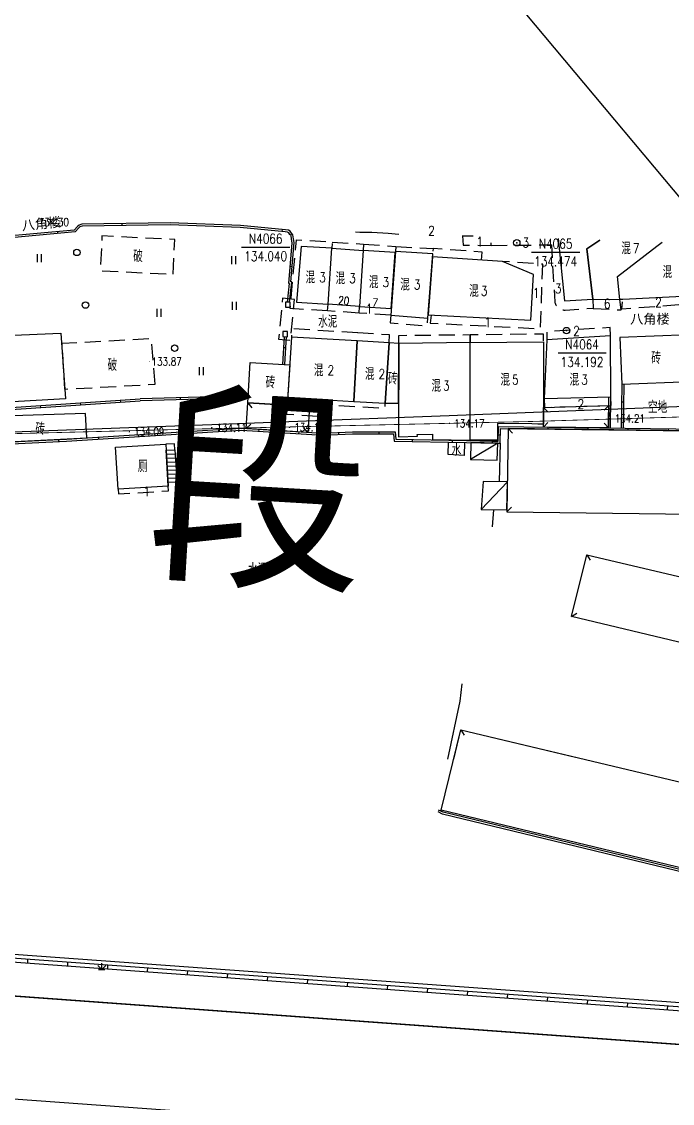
# Model space of a CAD drawing. Extents: x 529262 to 576451, y 2694391 to 2717535.
# Drawn here: x 566188.9 to 566270, y 2710124 to 2710259 of the extents above; entities that cross this region are included whole.
import ezdxf
from ezdxf.enums import TextEntityAlignment as Align
from ezdxf.xclip import XClip

# ---------------------------------------------------------------- set-up
doc = ezdxf.new("R2010")
doc.units = 0
doc.header["$XCLIPFRAME"] = 0
doc.linetypes.add('X5', pattern=[3, 2, -1])
for name, color, linetype in [('a红线图', 1, 'Continuous'), ('DLDW', 8, 'Continuous'), ('DLSS', 4, 'Continuous'), ('DMTZ', 8, 'Continuous'), ('GCD', 8, 'Continuous'), ('JMD', 8, 'Continuous'), ('KZD', 8, 'Continuous'), ('PP-COM', 7, 'Continuous'), ('RD-中线', 40, 'Continuous'), ('RD-红线', 7, 'Continuous'), ('ZBTZ', 8, 'Continuous'), ('ZJ', 7, 'Continuous'), ('污水管径标注_W10-', 202, 'Continuous'), ('路名', 7, 'Continuous')]:
    doc.layers.add(name, color=color, linetype=linetype)
doc.styles.add('HZ', font='rs.shx', dxfattribs={"width": 0.8, "bigfont": 'hztxt.shx'})
doc.styles.add('romanc', font='romanc.shx', dxfattribs={"width": 0.8})
doc.styles.add('宋体', font='', dxfattribs={"width": 0.75})
doc.styles.add('等线体', font='simhei.ttf')
doc.styles.get('宋体').set_extended_font_data('SimSun')
doc.linetypes.add('10421', pattern='A,2,[150,AAA.SHX,S=0.5,R=0,X=0,Y=0.5],1e-11', length=2)
doc.linetypes.add('10422', pattern='A,0.75,[150,AAA.SHX,S=0.5,R=0,X=0,Y=0.5],1.5,[177,AAA.SHX,S=1,R=0,X=0,Y=0.4],0.75', length=3)

# ---------------------------------------------------------------- blocks, each defined once
blk = doc.blocks.new('A$C19FD0107')
at = {"layer": 'RD-中线', "color": 8, "linetype": 'Continuous', "flags": 128}
for points in [[(-4915.64, 15741.63), (-4680.01, 15724.54, -0.06919), (-4464.53, 15678.48), (-4107.28, 15548.59, 0.074087), (-4020.64, 15530.95), (-3764.95, 15517.41)], [(-4490.73, 14139.44, 0), (-4490.29, 14139.42)], [(-3818.25, 14086.17, 0), (-3817.74, 14086.17)]]:
    blk.add_lwpolyline(points, format="xyb", dxfattribs=at)
at = {"layer": 'RD-红线', "color": 8}
blk.add_lwpolyline([(-4650.3, 15753.99), (-4675.61, 15784.64), (-4697.86, 15811.6, 0.001837), (-4699.2, 15813.21), (-4838.21, 15979.12)], format="xyb", dxfattribs=at)
at = {"layer": 'RD-红线', "color": 8, "flags": 128}
blk.add_lwpolyline([(-5250.33, 15783.95), (-4657.05, 15740.92)], dxfattribs=at)
blk = doc.blocks.new('GC200')
at = {"linetype": 'Continuous', "const_width": 0.2, "flags": 128}
blk.add_lwpolyline([(-0.1, 0, 1), (0.1, 0, 1)], format="xyb", close=True, dxfattribs=at)
blk = doc.blocks.new('gc121')
at = {"color": 8}
for p, q in [((-0.5, -1), (-0.5, 1)), ((0.5, -1), (0.5, 1))]:
    blk.add_line(p, q, dxfattribs=at)
blk = doc.blocks.new('gc122')
at = {"color": 8}
blk.add_circle((0, 0), 0.8, dxfattribs=at)
blk = doc.blocks.new('gc117')
at = {"color": 8}
blk.add_circle((0, 0), 0.8, dxfattribs=at)
blk.add_point((0, 0), dxfattribs=at)
blk = doc.blocks.new('gc124')
at = {"color": 8}
for p, q in [((-1, 1), (0, 0)), ((-0.8, 0), (0.8, 0)), ((0, 0), (0, 1.6)), ((0, 0), (1, 1))]:
    blk.add_line(p, q, dxfattribs=at)

msp = doc.modelspace()

# ---------------------------------------------------------------- linework, layer by layer
at = {"layer": 'a红线图', "color": 8, "linetype": 'Continuous', "lineweight": 0, "const_width": 0.1, "elevation": 1, "flags": 128}
msp.add_lwpolyline([(566172.43, 2710207.167), (566212.383, 2710208.175), (566252.319, 2710209.071), (566279.215, 2710209.883), (566301.016, 2710211.706), (566331.862, 2710207.632), (566348.314, 2710205.46), (566371.373, 2710199.816), (566398.459, 2710193.891), (566418.491, 2710205.643), (566445.047, 2710194.234), (566481.463, 2710178.052), (566517.661, 2710160.821), (566553.685, 2710143.725), (566589.853, 2710126.301), (566661.288, 2710090.646), (566696.597, 2710071.626), (566725.76, 2710055.912)], dxfattribs=at)
msp.add_lwpolyline([(566172.43, 2710207.167), (566212.383, 2710208.175), (566252.319, 2710209.071), (566279.215, 2710209.883), (566301.016, 2710211.706), (566331.862, 2710207.632), (566348.314, 2710205.46), (566371.373, 2710199.816), (566398.459, 2710193.891), (566418.491, 2710205.643), (566445.047, 2710194.234), (566481.463, 2710178.052), (566517.661, 2710160.821), (566553.685, 2710143.725), (566589.853, 2710126.301), (566661.288, 2710090.646), (566696.597, 2710071.626), (566725.76, 2710055.912)], dxfattribs=at)
at = {"layer": 'DLDW', "color": 252, "linetype": 'Continuous', "elevation": 135.007, "flags": 128}
msp.add_lwpolyline([(566200.933, 2710200.649), (566200.589, 2710205.873), (566206.848, 2710206.239), (566207.153, 2710201.013)], close=True, dxfattribs=at)
at = {"layer": 'DLDW', "color": 252, "linetype": '10421', "elevation": 134.461, "flags": 128}
msp.add_lwpolyline([(566242.063, 2710204.94), (566242.093, 2710206.488), (566244.105, 2710206.449), (566244.074, 2710204.834)], close=True, dxfattribs=at)
at = {"layer": 'DLSS', "linetype": 'Continuous', "const_width": 0.175, "elevation": 135.402, "flags": 128}
msp.add_lwpolyline([(566091.013, 2710144.453), (566296.997, 2710129.457)], dxfattribs=at)
at = {"layer": 'DMTZ', "linetype": '10422', "flags": 128}
for points, elevation in [([(566231.048, 2710232.667), (566230.519, 2710232.703)], 134.068), ([(566235.902, 2710232.399), (566234.599, 2710232.535), (566232.56, 2710232.632), (566231.048, 2710232.667)], 134.579), ([(566248.571, 2710206.374), (566248.438, 2710201.557)], 134.631), ([(566247.707, 2710198.068), (566247.549, 2710195.917)], 134.516), ([(566243.761, 2710176.362), (566243.515, 2710174.175), (566241.995, 2710166.954)], 134.119)]:
    msp.add_lwpolyline(points, dxfattribs=dict(at, elevation=elevation))
at = {"layer": 'JMD', "linetype": 'Continuous'}
for p, q in [((566201.386, 2710233.761, 134.053), (566201.39, 2710233.511, 134.053)), ((566193.333, 2710232.765), (566193.356, 2710232.516)), ((566221.355, 2710233.031, 134.053), (566221.331, 2710232.782, 134.053)), ((566222.619, 2710228.379, 134.012), (566222.37, 2710228.401, 134.012)), ((566221.832, 2710218.26, 133.891), (566221.582, 2710218.276, 133.891)), ((566213.652, 2710212.176), (566213.659, 2710211.926)), ((566191.255, 2710210.824), (566191.238, 2710211.073)), ((566196.244, 2710211.159), (566196.227, 2710211.408)), ((566201.233, 2710211.494), (566201.216, 2710211.743)), ((566208.654, 2710212.041), (566208.661, 2710211.791)), ((566217.073, 2710211.381), (566217.604, 2710210.783)), ((566224.761, 2710210.928), (566224.163, 2710210.398)), ((566253.945, 2710210.826), (566254.518, 2710210.268)), ((566262.107, 2710211.05), (566261.545, 2710210.48)), ((566263.702, 2710211.539, 134.223), (566263.952, 2710211.536, 134.223)), ((566262.351, 2710210.605, 139.568), (566262.101, 2710210.608, 139.568)), ((566216.878, 2710208.19), (566217.477, 2710208.72)), ((566224.565, 2710207.72), (566224.035, 2710208.319)), ((566249.533, 2710208.187), (566250.092, 2710207.614)), ((566253.941, 2710208.381), (566254.51, 2710208.943)), ((566254.533, 2710208.124), (566254.536, 2710208.374)), ((566259.533, 2710208.061), (566259.536, 2710208.311)), ((566262.072, 2710208.279), (566261.513, 2710208.852)), ((566264.532, 2710207.998), (566264.535, 2710208.248)), ((566269.532, 2710207.935), (566269.535, 2710208.185)), ((566193.517, 2710206.563, 135.131), (566193.505, 2710206.813, 135.131)), ((566198.508, 2710206.867, 135.131), (566198.492, 2710207.116, 135.131)), ((566203.498, 2710207.184, 135.131), (566203.482, 2710207.434, 135.131)), ((566208.488, 2710207.502, 135.131), (566208.472, 2710207.751, 135.131)), ((566213.478, 2710207.814, 135.131), (566213.464, 2710208.064, 135.131)), ((566218.469, 2710207.842, 135.131), (566218.485, 2710208.091, 135.131)), ((566223.46, 2710207.537, 135.131), (566223.475, 2710207.786, 135.131)), ((566228.453, 2710207.443, 135.131), (566228.442, 2710207.693, 135.131)), ((566233.451, 2710207.532, 135.131), (566233.45, 2710207.782, 135.131)), ((566237.607, 2710206.574, 135.131), (566237.612, 2710206.824, 135.131)), ((566248.583, 2710207.363, 135.131), (566248.333, 2710207.366, 135.131)), ((566206.892, 2710205.483), (566207.99, 2710205.547)), ((566207.153, 2710201.013), (566206.892, 2710205.483)), ((566207.99, 2710205.547), (566208.251, 2710201.077)), ((566242.606, 2710206.478, 135.131), (566242.611, 2710206.728, 135.131)), ((566248.281, 2710206.375, 134.677), (566244.84, 2710204.339)), ((566247.605, 2710206.381, 135.131), (566247.61, 2710206.631, 135.131)), ((566206.921, 2710204.984), (566208.019, 2710205.048)), ((566206.95, 2710204.485), (566208.048, 2710204.549)), ((566206.979, 2710203.986), (566208.078, 2710204.05)), ((566207.009, 2710203.487), (566208.107, 2710203.551)), ((566207.038, 2710202.987), (566208.136, 2710203.052)), ((566207.067, 2710202.488), (566208.165, 2710202.552)), ((566207.096, 2710201.989), (566208.194, 2710202.053)), ((566207.125, 2710201.49), (566208.223, 2710201.554)), ((566249.45, 2710201.544), (566246.184, 2710198.087)), ((566249.403, 2710197.815), (566249.975, 2710198.374)), ((566259.364, 2710192.447), (566259.78, 2710191.764)), ((566257.441, 2710184.734), (566258.124, 2710185.149)), ((566243.641, 2710170.612), (566244.059, 2710169.93)), ((566189.63, 2710141.532), (566189.666, 2710142.031)), ((566194.616, 2710141.168), (566194.653, 2710141.667)), ((566199.603, 2710140.804), (566199.639, 2710141.302)), ((566204.59, 2710140.439), (566204.626, 2710140.938)), ((566209.576, 2710140.075), (566209.613, 2710140.573)), ((566214.563, 2710139.71), (566214.599, 2710140.209)), ((566219.55, 2710139.346), (566219.586, 2710139.844)), ((566224.536, 2710138.981), (566224.573, 2710139.48)), ((566229.523, 2710138.617), (566229.56, 2710139.115)), ((566234.51, 2710138.252), (566234.546, 2710138.751)), ((566239.497, 2710137.888), (566239.533, 2710138.386)), ((566244.483, 2710137.523), (566244.52, 2710138.022)), ((566249.47, 2710137.159), (566249.506, 2710137.657)), ((566254.457, 2710136.794), (566254.493, 2710137.293)), ((566259.443, 2710136.43), (566259.48, 2710136.928)), ((566264.43, 2710136.065), (566264.466, 2710136.564)), ((566269.417, 2710135.701), (566269.453, 2710136.199))]:
    msp.add_line(p, q, dxfattribs=at)
at = {"layer": 'JMD', "linetype": 'Continuous', "flags": 128}
for points, elevation in [([(566222.884, 2710231.388), (566222.796, 2710231.867), (566222.705, 2710232.372), (566222.537, 2710232.578), (566222.359, 2710232.797), (566222.141, 2710232.929), (566221.771, 2710232.991), (566216.151, 2710233.527), (566207.408, 2710233.87), (566196.387, 2710233.671)], 134.053), ([(566222.632, 2710231.376), (566222.55, 2710231.822), (566222.47, 2710232.264), (566222.343, 2710232.42), (566222.192, 2710232.606), (566222.052, 2710232.691), (566221.738, 2710232.743), (566216.134, 2710233.278), (566207.405, 2710233.62), (566196.424, 2710233.422)], 134.053), ([(566222.038, 2710223.968), (566222.287, 2710226.278), (566222.185, 2710226.289), (566222.632, 2710231.376)], 134.012), ([(566222.289, 2710223.966), (566222.562, 2710226.5), (566222.455, 2710226.512), (566222.884, 2710231.388)], 134.012), ([(566243.857, 2710232.27), (566243.857, 2710232.25), (566245.173, 2710232.228)], 134.652), ([(566255.804, 2710231.882), (566256.591, 2710224.131), (566260.121, 2710224.353), (566259.383, 2710230.601), (566260.968, 2710231.715)], 134.819), ([(566260.968, 2710231.715), (566259.383, 2710230.601), (566260.121, 2710224.353), (566263.486, 2710224.279), (566263.196, 2710227.174), (566268.11, 2710230.942), (566268.78, 2710231.461)], 134.819), ([(566274.385, 2710231.279), (566277.153, 2710228.007), (566272.901, 2710224.736), (566263.848, 2710224.301), (566263.486, 2710224.279), (566263.196, 2710227.174), (566268.11, 2710230.942), (566268.78, 2710231.461)], 134.702), ([(566221.445, 2710216.182), (566221.672, 2710219.659)], 133.891), ([(566221.695, 2710216.165), (566221.923, 2710219.656)], 133.891), ([(566263.729, 2710213.726), (566263.661, 2710208.259)], 134.223), ([(566263.98, 2710213.736), (566263.911, 2710208.256)], 134.223), ([(566262.072, 2710208.279), (566262.121, 2710212.151)], 139.568), ([(566262.322, 2710208.276), (566262.371, 2710212.158)], 139.568), ([(566183.517, 2710206.334), (566189.3, 2710206.606), (566194.475, 2710206.861), (566212.718, 2710208.022), (566216.308, 2710208.224), (566226.439, 2710207.605), (566230.128, 2710207.766), (566235.478, 2710207.792), (566235.562, 2710206.864), (566244.357, 2710206.694), (566247.685, 2710206.63)], 135.131), ([(566247.685, 2710206.63), (566248.324, 2710206.625), (566248.345, 2710208.452)], 135.131), ([(566247.93, 2710206.375), (566248.571, 2710206.374), (566248.592, 2710208.199)], 135.131), ([(566183.529, 2710206.084), (566189.312, 2710206.356), (566194.489, 2710206.611), (566212.733, 2710207.772), (566216.308, 2710207.974), (566226.437, 2710207.355), (566230.134, 2710207.516), (566235.25, 2710207.541), (566235.333, 2710206.618), (566244.353, 2710206.444), (566247.93, 2710206.375)], 135.131), ([(566242.758, 2710166.966), (566243.641, 2710170.612), (566257.941, 2710167.205)], 133.849)]:
    msp.add_lwpolyline(points, dxfattribs=dict(at, elevation=elevation))
for points in [[(566196.387, 2710233.671), (566196.031, 2710233.57), (566195.836, 2710233.416), (566195.433, 2710232.954), (566186.155, 2710232.117), (566178.839, 2710230.268), (566166.881, 2710229.452), (566157.038, 2710228.503), (566156.961, 2710225.132)], [(566196.424, 2710233.422), (566196.147, 2710233.343), (566196.009, 2710233.234), (566195.555, 2710232.714), (566186.197, 2710231.87), (566178.878, 2710230.02), (566166.901, 2710229.203), (566157.283, 2710228.275), (566157.211, 2710225.126)], [(566217.125, 2710212.269), (566203.651, 2710211.906)], [(566156.568, 2710208.745), (566203.651, 2710211.906)], [(566156.583, 2710208.496), (566203.662, 2710211.657)], [(566217.111, 2710212.019), (566203.662, 2710211.657)], [(566248.345, 2710208.452), (566273.642, 2710208.133)], [(566248.592, 2710208.199), (566285.791, 2710207.73)], [(566207.99, 2710205.547), (566207.946, 2710206.303), (566206.848, 2710206.239)], [(566156.962, 2710205.037), (566150.584, 2710204.458), (566148.738, 2710168.455), (566138.63, 2710168.826), (566135.868, 2710145.462), (566358.836, 2710129.165), (566337.37, 2710155.949)], [(566157.007, 2710204.539), (566151.061, 2710203.999), (566149.212, 2710167.938), (566139.072, 2710168.309), (566136.426, 2710145.922), (566357.729, 2710129.747), (566336.98, 2710155.636)], [(566303.903, 2710150.796), (566302.23, 2710145.365), (566241.352, 2710160.102), (566240.812, 2710160.358)], [(566303.664, 2710150.87), (566302.061, 2710145.663), (566241.436, 2710160.339), (566240.88, 2710160.603)]]:
    msp.add_lwpolyline(points, dxfattribs=at)
at = {"layer": 'JMD', "linetype": 'X5', "flags": 128}
for points, elevation in [([(566207.765, 2710227.442), (566207.979, 2710231.769), (566198.896, 2710232.218), (566198.683, 2710227.89)], 133.367), ([(566205.509, 2710213.718), (566205.043, 2710219.395), (566193.899, 2710218.79), (566194.207, 2710213.104)], 133.074)]:
    msp.add_lwpolyline(points, close=True, dxfattribs=dict(at, elevation=elevation))
for points, elevation in [([(566227.04, 2710222.861), (566222.358, 2710223.149), (566223.139, 2710231.752), (566227.604, 2710231.459), (566227.554, 2710230.695)], 133.948), ([(566227.604, 2710231.459), (566231.519, 2710231.202), (566231.467, 2710230.399)], 133.948), ([(566231.519, 2710231.202), (566235.537, 2710230.907), (566235.49, 2710230.266)], 133.948), ([(566243.857, 2710232.25), (566243.924, 2710231.079), (566247.426, 2710231.039), (566247.428, 2710232.189)], 134.653), ([(566247.426, 2710231.039), (566254.986, 2710231.111)], 134.653), ([(566235.537, 2710230.907), (566240.185, 2710230.658), (566240.152, 2710229.97)], 133.948), ([(566246.23, 2710229.209), (566246.297, 2710230.199), (566240.185, 2710230.658)], 135.886), ([(566239.938, 2710222.352), (566239.828, 2710221.334), (566253.594, 2710220.652), (566253.86, 2710228.688), (566248.829, 2710229.034)], 135.886), ([(566277.153, 2710228.007), (566277.546, 2710226.775), (566273.635, 2710223.804), (566263.749, 2710223.104), (566263.848, 2710224.301)], 134.702), ([(566230.955, 2710222.604), (566227.04, 2710222.861), (566227.094, 2710223.691)], 133.948), ([(566234.908, 2710222.345), (566230.955, 2710222.604), (566231.009, 2710223.434)], 133.948), ([(566260.167, 2710223.172), (566263.632, 2710222.991), (566263.486, 2710224.279)], 136.457), ([(566234.908, 2710222.345), (566234.829, 2710221.372), (566239.472, 2710220.998), (566239.551, 2710221.971)], 133.948), ([(566230.79, 2710220.118), (566222.6, 2710220.648), (566222.532, 2710219.584)], 133.926), ([(566262.316, 2710219.78), (566262.287, 2710220.792), (566254.395, 2710220.286), (566254.368, 2710219.253)], 134.156), ([(566234.716, 2710218.903), (566234.755, 2710219.885), (566230.79, 2710220.118), (566230.732, 2710219.128)], 133.926), ([(566235.908, 2710218.816), (566235.91, 2710219.816), (566244.816, 2710219.914), (566244.827, 2710218.918)], 133.34), ([(566244.827, 2710218.918), (566244.816, 2710219.914), (566253.935, 2710220.015), (566253.933, 2710219.017)], 133.34), ([(566221.983, 2710211.092), (566221.918, 2710209.985), (566226.476, 2710209.717), (566226.584, 2710211.202), (566234.182, 2710210.708), (566234.224, 2710211.346)], 137.749), ([(566254.06, 2710211.93), (566254.091, 2710210.83), (566262.379, 2710211.058), (566262.371, 2710212.158)], 139.568), ([(566200.933, 2710200.649), (566200.967, 2710200.054), (566207.201, 2710200.418), (566207.153, 2710201.013)], 135.007)]:
    msp.add_lwpolyline(points, dxfattribs=dict(at, elevation=elevation))
at = {"layer": 'JMD', "linetype": 'X5', "elevation": 134.699, "flags": 128}
msp.add_lwpolyline([(566260.121, 2710224.353), (566260.167, 2710223.172), (566256.675, 2710222.934, -0.4058749), (566255.409, 2710224.007), (566254.986, 2710231.111)], format="xyb", dxfattribs=at)
at = {"layer": 'JMD', "linetype": 'Continuous', "flags": 128}
for points, elevation in [([(566223.727, 2710230.907), (566223.174, 2710223.948), (566227.094, 2710223.691), (566227.554, 2710230.695)], 134.03), ([(566231.467, 2710230.399), (566231.009, 2710223.434), (566227.094, 2710223.691), (566227.554, 2710230.695)], 134.21), ([(566235.48, 2710230.136), (566231.467, 2710230.399), (566231.009, 2710223.434), (566234.969, 2710223.174)], 134.03), ([(566240.152, 2710229.97), (566235.49, 2710230.266), (566234.908, 2710222.345), (566239.551, 2710221.971)], 134.384), ([(566252.377, 2710221.72), (566252.703, 2710227.396), (566248.829, 2710229.034), (566240.125, 2710229.62), (566239.581, 2710222.37)], 134.131), ([(566222.373, 2710223.965), (566221.77, 2710223.971), (566221.764, 2710223.339), (566222.367, 2710223.333)], 133.948), ([(566222.052, 2710220.287), (566221.449, 2710220.293), (566221.443, 2710219.661), (566222.046, 2710219.655)], 133.891), ([(566155.492, 2710218.488), (566193.767, 2710220.082), (566194.347, 2710211.881), (566156.261, 2710209.725)], 133.963), ([(566226.145, 2710210.847), (566226.202, 2710211.818), (566230.287, 2710211.578), (566230.732, 2710219.128), (566222.532, 2710219.584), (566221.983, 2710211.092)], 138.06), ([(566230.732, 2710219.128), (566230.287, 2710211.578), (566234.224, 2710211.346), (566234.716, 2710218.903)], 133.983), ([(566244.827, 2710218.918), (566235.908, 2710218.816), (566235.878, 2710207.171), (566238.23, 2710207.235), (566238.224, 2710207.443), (566240.116, 2710207.494), (566240.134, 2710206.845), (566244.8, 2710206.764)], 133.34), ([(566244.827, 2710218.918), (566253.947, 2710219.015), (566253.945, 2710208.738), (566253.262, 2710208.757), (566252.5, 2710208.795), (566248.235, 2710208.805), (566248.23, 2710206.756), (566244.8, 2710206.764)], 133.34), ([(566262.371, 2710212.158), (566262.316, 2710219.78), (566254.368, 2710219.253), (566254.06, 2710211.93)], 139.568), ([(566263.493, 2710219.54), (566263.729, 2710213.726), (566272.272, 2710214.074), (566272.036, 2710219.888)], 134.223), ([(566234.224, 2710211.346), (566235.888, 2710211.342), (566235.908, 2710218.816), (566234.716, 2710218.903)], 137.409), ([(566217.371, 2710216.445), (566222.308, 2710216.126), (566221.983, 2710211.092), (566217.073, 2710211.381)], 135.052), ([(566224.761, 2710210.928), (566224.565, 2710207.72), (566216.878, 2710208.19), (566217.073, 2710211.381)], 138.06), ([(566253.945, 2710210.826), (566262.107, 2710211.05), (566262.072, 2710208.279), (566253.941, 2710208.381)], 133.34), ([(566196.833, 2710210.091), (566183.728, 2710209.665), (566183.883, 2710206.351), (566197.008, 2710207.022)], 135.017), ([(566285.662, 2710197.358), (566285.791, 2710207.73), (566249.533, 2710208.187), (566249.403, 2710197.815)], 133.819), ([(566248.168, 2710204.262), (566248.281, 2710206.375), (566244.88, 2710206.434), (566244.84, 2710204.339)], 134.677), ([(566249.45, 2710201.544), (566246.429, 2710201.582), (566246.184, 2710198.087), (566249.406, 2710198.046)], 134.631), ([(566259.364, 2710192.447), (566301.934, 2710182.418), (566303.598, 2710179.757), (566305.753, 2710176.521), (566296.251, 2710175.456), (566257.441, 2710184.734)], 135.832), ([(566259.364, 2710192.447), (566301.934, 2710182.418), (566303.598, 2710179.757), (566305.753, 2710176.521), (566296.251, 2710175.456), (566257.441, 2710184.734)], 135.832), ([(566303.368, 2710151.116), (566301.966, 2710145.931), (566241.215, 2710160.596), (566243.641, 2710170.612), (566306.878, 2710155.548)], 133.849)]:
    msp.add_lwpolyline(points, close=True, dxfattribs=dict(at, elevation=elevation))
at = {"layer": 'JMD', "linetype": 'X5', "flags": 128}
msp.add_lwpolyline([(566222.915, 2710224.299), (566221.419, 2710224.443), (566220.927, 2710219.356), (566222.422, 2710219.211)], close=True, dxfattribs=at)
at = {"layer": 'KZD', "linetype": 'Continuous'}
for p, q in [((566222.314, 2710230.783, 134.04), (566216.314, 2710230.783, 134.04)), ((566258.471, 2710230.145, 134.474), (566252.471, 2710230.145, 134.474)), ((566261.771, 2710217.583, 134.192), (566255.771, 2710217.583, 134.192))]:
    msp.add_line(p, q, dxfattribs=at)
at = {"layer": '污水管径标注_W10-'}
msp.add_lwpolyline([(566182.238, 2710207.592), (566202.225, 2710208.311), (566212.586, 2710208.683), (566222.211, 2710209.058), (566242.196, 2710209.835), (566262.181, 2710210.613), (566282.166, 2710211.39), (566301.519, 2710212.143), (566321.8, 2710208.354), (566341.46, 2710204.682), (566361.12, 2710201.009), (566380.78, 2710197.337), (566397.853, 2710194.147)], dxfattribs=at)

# ---------------------------------------------------------------- block references
at = {"layer": 'GCD', "linetype": 'Continuous'}
ref = msp.add_blockref('GC200', (566190.763, 2710233.945, 134.302), dxfattribs=dict(at, xscale=0.1999999999534339, yscale=0.1999999999534339, zscale=0.1999999999534339))
ref.add_attrib('height', '134.30', dxfattribs={"linetype": 'Continuous', "height": 1, "style": 'HZ', "width": 0.8}).set_placement((566191.003, 2710233.945, 134.302), align=Align.MIDDLE_LEFT)
ref = msp.add_blockref('GC200', (566204.84, 2710216.549, 133.873), dxfattribs=dict(at, xscale=0.1999999999534339, yscale=0.1999999999534339, zscale=0.1999999999534339))
ref.add_attrib('height', '133.87', dxfattribs={"linetype": 'Continuous', "height": 1, "style": 'HZ', "width": 0.8}).set_placement((566205.08, 2710216.549, 133.873), align=Align.MIDDLE_LEFT)
ref = msp.add_blockref('GC200', (566262.24, 2710209.439, 134.21), dxfattribs=dict(at, xscale=0.5, yscale=0.5, zscale=0.5))
ref.add_attrib('height', '134.21', dxfattribs={"linetype": 'Continuous', "height": 1, "style": 'HZ', "width": 0.8}).set_placement((566262.84, 2710209.439, 134.21), align=Align.MIDDLE_LEFT)
ref = msp.add_blockref('GC200', (566202.301, 2710207.806, 134.09), dxfattribs=dict(at, xscale=0.5, yscale=0.5, zscale=0.5))
ref.add_attrib('height', '134.09', dxfattribs={"linetype": 'Continuous', "height": 1, "style": 'HZ', "width": 0.8}).set_placement((566202.901, 2710207.806, 134.09), align=Align.MIDDLE_LEFT)
ref = msp.add_blockref('GC200', (566212.583, 2710208.289, 134.11), dxfattribs=dict(at, xscale=0.5, yscale=0.5, zscale=0.5))
ref.add_attrib('height', '134.11', dxfattribs={"linetype": 'Continuous', "height": 1, "style": 'HZ', "width": 0.8}).set_placement((566213.183, 2710208.289, 134.11), align=Align.MIDDLE_LEFT)
ref = msp.add_blockref('GC200', (566222.282, 2710208.348, 134.13), dxfattribs=dict(at, xscale=0.5, yscale=0.5, zscale=0.5))
ref.add_attrib('height', '134.13', dxfattribs={"linetype": 'Continuous', "height": 1, "style": 'HZ', "width": 0.8}).set_placement((566222.882, 2710208.348, 134.13), align=Align.MIDDLE_LEFT)
ref = msp.add_blockref('GC200', (566242.236, 2710208.841, 134.17), dxfattribs=dict(at, xscale=0.5, yscale=0.5, zscale=0.5))
ref.add_attrib('height', '134.17', dxfattribs={"linetype": 'Continuous', "height": 1, "style": 'HZ', "width": 0.8}).set_placement((566242.836, 2710208.841, 134.17), align=Align.MIDDLE_LEFT)
at = {"layer": 'KZD', "linetype": 'Continuous', "xscale": 0.5, "yscale": 0.5, "zscale": 0.5}
for p in [(566250.628, 2710231.37, 134.474), (566256.822, 2710220.414, 134.192)]:
    msp.add_blockref('gc117', p, dxfattribs=at)
at = {"layer": 'PP-COM'}
ref = msp.add_blockref('A$C19FD0107', (570997.993, 2694390.603), dxfattribs=at)
XClip(ref).set_block_clipping_path([(-9366.4383134884, 14428.6043910822), (-3328.4480743363, 17452.7484863754)])
at = {"layer": 'ZBTZ', "linetype": 'Continuous', "xscale": 0.5, "yscale": 0.5, "zscale": 0.5}
for name, p in [('gc121', (566191.106, 2710229.446, 133.052)), ('gc122', (566195.767, 2710230.163)), ('gc121', (566215.333, 2710229.211)), ('gc122', (566196.842, 2710223.596)), ('gc121', (566206.044, 2710222.641)), ('gc121', (566215.43, 2710223.509)), ('gc122', (566207.956, 2710218.223)), ('gc121', (566211.302, 2710215.358))]:
    msp.add_blockref(name, p, dxfattribs=at)
at = {"layer": 'ZBTZ', "linetype": 'Continuous', "xscale": 0.5, "yscale": 0.5}
msp.add_blockref('gc124', (566198.858, 2710140.707), dxfattribs=at)

# ---------------------------------------------------------------- texts
at = {"layer": 'DLDW', "color": 252, "linetype": '10421', "style": 'HZ', "width": 0.8}
msp.add_text('水', height=1.5, dxfattribs=at).set_placement((566243.101, 2710205.623), align=Align.MIDDLE)
at = {"layer": 'DLDW', "color": 252, "linetype": 'Continuous', "style": 'HZ', "width": 0.8}
msp.add_text('厕', height=1.5, dxfattribs=at).set_placement((566203.968, 2710203.533), align=Align.MIDDLE)
at = {"layer": 'JMD', "linetype": 'Continuous', "style": 'HZ', "width": 0.8}
for s, p in [('2', (566239.575, 2710232.859)), ('1', (566245.598, 2710231.508)), ('3', (566251.334, 2710231.393)), ('7', (566265.11, 2710230.682)), ('3', (566225.986, 2710227.056)), ('3', (566229.723, 2710226.947)), ('3', (566233.879, 2710226.457)), ('3', (566237.78, 2710226.158)), ('3', (566246.134, 2710225.367)), ('1', (566252.632, 2710225.112)), ('3', (566255.394, 2710225.663)), ('6', (566261.499, 2710223.773)), ('2', (566267.895, 2710223.932)), ('1', (566231.808, 2710223.136)), ('1', (566246.622, 2710221.458)), ('2', (566257.676, 2710220.362)), ('2', (566227.011, 2710215.468)), ('2', (566233.387, 2710215.01)), ('5', (566250.035, 2710214.289)), ('3', (566258.656, 2710214.291)), ('3', (566241.429, 2710213.532)), ('2', (566258.218, 2710211.234)), ('1', (566204.077, 2710200.34))]:
    msp.add_text(s, height=1.2, dxfattribs=at).set_placement(p, align=Align.MIDDLE_LEFT)
for s, p in [('混', (566264.86, 2710230.677)), ('混', (566270.009, 2710227.728)), ('混', (566225.486, 2710227.056)), ('混', (566229.223, 2710226.947)), ('混', (566233.379, 2710226.457)), ('混', (566237.28, 2710226.158)), ('混', (566245.884, 2710225.361)), ('砖', (566268.609, 2710217.001)), ('混', (566226.511, 2710215.468)), ('砖', (566220.505, 2710213.962)), ('混', (566232.887, 2710215.01)), ('砖', (566235.761, 2710214.429)), ('混', (566249.785, 2710214.284)), ('混', (566258.406, 2710214.286)), ('混', (566241.179, 2710213.527)), ('砖', (566191.792, 2710208.149))]:
    msp.add_text(s, height=1.5, dxfattribs=at).set_placement(p, align=Align.MIDDLE_RIGHT)
for p in [(566203.391, 2710229.779, 133.367), (566200.185, 2710216.214, 133.367)]:
    msp.add_text('破', height=1.5, dxfattribs=at).set_placement(p, align=Align.MIDDLE)
at = {"layer": 'KZD', "linetype": 'Continuous', "style": 'romanc', "width": 0.8}
for s, p in [('N4066', (566219.314, 2710231.883)), ('N4065', (566255.471, 2710231.245)), ('134.040', (566219.314, 2710229.683)), ('134.474', (566255.471, 2710229.045)), ('N4064', (566258.771, 2710218.683)), ('134.192', (566258.771, 2710216.483))]:
    msp.add_text(s, height=1.2, dxfattribs=at).set_placement(p, align=Align.MIDDLE)
at = {"layer": 'ZJ', "color": 8, "linetype": 'Continuous', "style": '等线体'}
msp.add_text('八角楼', height=1.2, rotation=5.68199, dxfattribs=at).set_placement((566191.33, 2710233.777), align=Align.MIDDLE)
at = {"layer": 'ZJ', "color": 8, "linetype": 'Continuous', "style": 'HZ', "width": 0.8}
for s, p in [('20', (566229.053, 2710224.154)), ('7', (566232.967, 2710223.896))]:
    msp.add_text(s, height=1, rotation=354.32011, dxfattribs=at).set_placement(p, align=Align.MIDDLE)
for s, p in [('水泥', (566227.05, 2710221.616)), ('空地', (566268.19, 2710210.959)), ('水泥', (566218.301, 2710190.704))]:
    msp.add_text(s, height=1.5, dxfattribs=at).set_placement(p, align=Align.MIDDLE)
at = {"layer": 'ZJ', "color": 8, "linetype": 'Continuous', "style": '等线体'}
msp.add_text('八角楼', height=1.2, dxfattribs=at).set_placement((566267.23, 2710221.885), align=Align.MIDDLE)
at = {"layer": '路名', "color": 7, "linetype": 'Continuous', "style": '宋体'}
msp.add_text(' 龙   溪   路   中   段', height=20, rotation=356.59064, dxfattribs=at).set_placement((566075.667, 2710209.348, 152.45), align=Align.MIDDLE)

doc.saveas('drawing.dxf')
